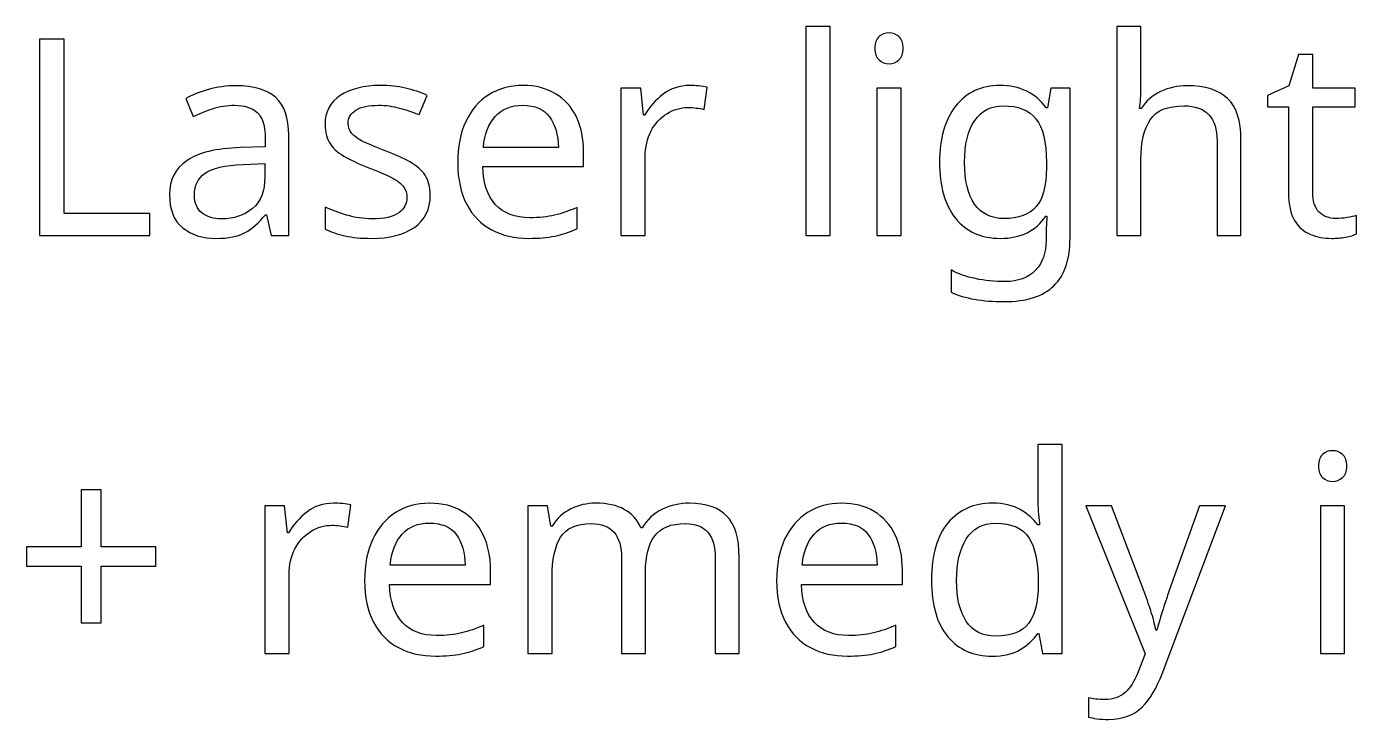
# Model space of a CAD drawing. Header units: inches. Extents: x -6.7 to 20.3, y -5.6 to 12.6.
# Drawn here: x -0.957 to -0.42, y -5.187 to -4.907 of the extents above; entities that cross this region are included whole.
import ezdxf

# ---------------------------------------------------------------- set-up
doc = ezdxf.new("R2010")
doc.units = ezdxf.units.IN
doc.header["$MEASUREMENT"] = 0
doc.layers.add('Layer 1', color=7, linetype='Continuous')

msp = doc.modelspace()

# ---------------------------------------------------------------- linework, layer by layer
at = {"layer": 'Layer 1', "color": 250}
for points, knots in [([(-0.63237, -4.99189), (-0.63237, -4.99189), (-0.64215, -4.99189), (-0.64215, -4.99189), (-0.64215, -4.99189), (-0.64215, -4.90745), (-0.64215, -4.90745), (-0.64215, -4.90745), (-0.63237, -4.90745), (-0.63237, -4.90745), (-0.63237, -4.90745), (-0.63237, -4.99189), (-0.63237, -4.99189)], [0, 0, 0, 0, 0.25, 0.25, 0.25, 0.5, 0.5, 0.5, 0.75, 0.75, 0.75, 1, 1, 1, 1]), ([(-0.5067, -4.93223), (-0.5067, -4.93519), (-0.50689, -4.93797), (-0.50726, -4.94056), (-0.50726, -4.94056), (-0.50659, -4.94056), (-0.50659, -4.94056), (-0.50467, -4.93752), (-0.50206, -4.93523), (-0.49876, -4.93367), (-0.49546, -4.93212), (-0.49189, -4.93134), (-0.48804, -4.93134), (-0.48078, -4.93134), (-0.47533, -4.93306), (-0.4717, -4.9365), (-0.46807, -4.93995), (-0.46626, -4.94549), (-0.46626, -4.95312), (-0.46626, -4.95312), (-0.46626, -4.99189), (-0.46626, -4.99189), (-0.46626, -4.99189), (-0.47593, -4.99189), (-0.47593, -4.99189), (-0.47593, -4.99189), (-0.47593, -4.95378), (-0.47593, -4.95378), (-0.47593, -4.94423), (-0.48037, -4.93945), (-0.48926, -4.93945), (-0.49593, -4.93945), (-0.5005, -4.94132), (-0.50298, -4.94506), (-0.50546, -4.9488), (-0.5067, -4.95415), (-0.5067, -4.96112), (-0.5067, -4.96112), (-0.5067, -4.99189), (-0.5067, -4.99189), (-0.5067, -4.99189), (-0.51648, -4.99189), (-0.51648, -4.99189), (-0.51648, -4.99189), (-0.51648, -4.90745), (-0.51648, -4.90745), (-0.51648, -4.90745), (-0.5067, -4.90745), (-0.5067, -4.90745), (-0.5067, -4.90745), (-0.5067, -4.93223), (-0.5067, -4.93223)], [0, 0, 0, 0, 0.058824, 0.058824, 0.058824, 0.117647, 0.117647, 0.117647, 0.176471, 0.176471, 0.176471, 0.235294, 0.235294, 0.235294, 0.294118, 0.294118, 0.294118, 0.352941, 0.352941, 0.352941, 0.411765, 0.411765, 0.411765, 0.470588, 0.470588, 0.470588, 0.529412, 0.529412, 0.529412, 0.588235, 0.588235, 0.588235, 0.647059, 0.647059, 0.647059, 0.705882, 0.705882, 0.705882, 0.764706, 0.764706, 0.764706, 0.823529, 0.823529, 0.823529, 0.882353, 0.882353, 0.882353, 0.941176, 0.941176, 0.941176, 1, 1, 1, 1]), ([(-0.95203, -4.99189), (-0.95203, -4.99189), (-0.95203, -4.91256), (-0.95203, -4.91256), (-0.95203, -4.91256), (-0.94203, -4.91256), (-0.94203, -4.91256), (-0.94203, -4.91256), (-0.94203, -4.983), (-0.94203, -4.983), (-0.94203, -4.983), (-0.90737, -4.983), (-0.90737, -4.983), (-0.90737, -4.983), (-0.90737, -4.99189), (-0.90737, -4.99189), (-0.90737, -4.99189), (-0.95203, -4.99189), (-0.95203, -4.99189)], [0, 0, 0, 0, 0.166667, 0.166667, 0.166667, 0.333333, 0.333333, 0.333333, 0.5, 0.5, 0.5, 0.666667, 0.666667, 0.666667, 0.833333, 0.833333, 0.833333, 1, 1, 1, 1]), ([(-0.60848, -4.91), (-0.607, -4.91), (-0.60569, -4.9105), (-0.60454, -4.9115), (-0.60339, -4.9125), (-0.60281, -4.91408), (-0.60281, -4.91623), (-0.60281, -4.9183), (-0.60339, -4.91986), (-0.60454, -4.92089), (-0.60569, -4.92193), (-0.607, -4.92245), (-0.60848, -4.92245), (-0.61011, -4.92245), (-0.61148, -4.92193), (-0.61259, -4.92089), (-0.6137, -4.91986), (-0.61426, -4.9183), (-0.61426, -4.91623), (-0.61426, -4.91408), (-0.6137, -4.9125), (-0.61259, -4.9115), (-0.61148, -4.9105), (-0.61011, -4.91), (-0.60848, -4.91)], [0, 0, 0, 0, 0.125, 0.125, 0.125, 0.25, 0.25, 0.25, 0.375, 0.375, 0.375, 0.5, 0.5, 0.5, 0.625, 0.625, 0.625, 0.75, 0.75, 0.75, 0.875, 0.875, 0.875, 1, 1, 1, 1]), ([(-0.42793, -4.985), (-0.42644, -4.985), (-0.42493, -4.98487), (-0.42337, -4.98461), (-0.42181, -4.98436), (-0.42056, -4.98408), (-0.41959, -4.98378), (-0.41959, -4.98378), (-0.41959, -4.99123), (-0.41959, -4.99123), (-0.42063, -4.99174), (-0.42211, -4.99217), (-0.42404, -4.9925), (-0.42596, -4.99284), (-0.42781, -4.993), (-0.42959, -4.993), (-0.4327, -4.993), (-0.43557, -4.99247), (-0.4382, -4.99139), (-0.44083, -4.99032), (-0.44296, -4.98845), (-0.44459, -4.98578), (-0.44622, -4.98311), (-0.44704, -4.97937), (-0.44704, -4.97456), (-0.44704, -4.97456), (-0.44704, -4.93989), (-0.44704, -4.93989), (-0.44704, -4.93989), (-0.45548, -4.93989), (-0.45548, -4.93989), (-0.45548, -4.93989), (-0.45548, -4.93523), (-0.45548, -4.93523), (-0.45548, -4.93523), (-0.44693, -4.93134), (-0.44693, -4.93134), (-0.44693, -4.93134), (-0.44304, -4.91867), (-0.44304, -4.91867), (-0.44304, -4.91867), (-0.43726, -4.91867), (-0.43726, -4.91867), (-0.43726, -4.91867), (-0.43726, -4.93234), (-0.43726, -4.93234), (-0.43726, -4.93234), (-0.42004, -4.93234), (-0.42004, -4.93234), (-0.42004, -4.93234), (-0.42004, -4.93989), (-0.42004, -4.93989), (-0.42004, -4.93989), (-0.43726, -4.93989), (-0.43726, -4.93989), (-0.43726, -4.93989), (-0.43726, -4.97434), (-0.43726, -4.97434), (-0.43726, -4.97797), (-0.43639, -4.98065), (-0.43465, -4.98239), (-0.43291, -4.98413), (-0.43067, -4.985), (-0.42793, -4.985)], [0, 0, 0, 0, 0.047619, 0.047619, 0.047619, 0.095238, 0.095238, 0.095238, 0.142857, 0.142857, 0.142857, 0.190476, 0.190476, 0.190476, 0.238095, 0.238095, 0.238095, 0.285714, 0.285714, 0.285714, 0.333333, 0.333333, 0.333333, 0.380952, 0.380952, 0.380952, 0.428571, 0.428571, 0.428571, 0.47619, 0.47619, 0.47619, 0.52381, 0.52381, 0.52381, 0.571429, 0.571429, 0.571429, 0.619048, 0.619048, 0.619048, 0.666667, 0.666667, 0.666667, 0.714286, 0.714286, 0.714286, 0.761905, 0.761905, 0.761905, 0.809524, 0.809524, 0.809524, 0.857143, 0.857143, 0.857143, 0.904762, 0.904762, 0.904762, 0.952381, 0.952381, 0.952381, 1, 1, 1, 1]), ([(-0.87259, -4.93134), (-0.86533, -4.93134), (-0.85996, -4.93293), (-0.85648, -4.93612), (-0.853, -4.9393), (-0.85126, -4.94437), (-0.85126, -4.95134), (-0.85126, -4.95134), (-0.85126, -4.99189), (-0.85126, -4.99189), (-0.85126, -4.99189), (-0.85837, -4.99189), (-0.85837, -4.99189), (-0.85837, -4.99189), (-0.86026, -4.98345), (-0.86026, -4.98345), (-0.86026, -4.98345), (-0.8607, -4.98345), (-0.8607, -4.98345), (-0.8633, -4.98671), (-0.86602, -4.98911), (-0.86887, -4.99067), (-0.87172, -4.99223), (-0.87567, -4.993), (-0.8807, -4.993), (-0.88611, -4.993), (-0.89059, -4.99158), (-0.89415, -4.98873), (-0.8977, -4.98587), (-0.89948, -4.98141), (-0.89948, -4.97534), (-0.89948, -4.96941), (-0.89715, -4.96484), (-0.89248, -4.96162), (-0.88781, -4.95839), (-0.88063, -4.95663), (-0.87093, -4.95634), (-0.87093, -4.95634), (-0.86081, -4.956), (-0.86081, -4.956), (-0.86081, -4.956), (-0.86081, -4.95245), (-0.86081, -4.95245), (-0.86081, -4.94749), (-0.86189, -4.94404), (-0.86404, -4.94212), (-0.86619, -4.94019), (-0.86922, -4.93923), (-0.87315, -4.93923), (-0.87626, -4.93923), (-0.87922, -4.93969), (-0.88204, -4.94062), (-0.88485, -4.94154), (-0.88748, -4.9426), (-0.88993, -4.94378), (-0.88993, -4.94378), (-0.89293, -4.93645), (-0.89293, -4.93645), (-0.89033, -4.93504), (-0.88726, -4.93384), (-0.8837, -4.93284), (-0.88015, -4.93184), (-0.87644, -4.93134), (-0.87259, -4.93134)], [0, 0, 0, 0, 0.047619, 0.047619, 0.047619, 0.095238, 0.095238, 0.095238, 0.142857, 0.142857, 0.142857, 0.190476, 0.190476, 0.190476, 0.238095, 0.238095, 0.238095, 0.285714, 0.285714, 0.285714, 0.333333, 0.333333, 0.333333, 0.380952, 0.380952, 0.380952, 0.428571, 0.428571, 0.428571, 0.47619, 0.47619, 0.47619, 0.52381, 0.52381, 0.52381, 0.571429, 0.571429, 0.571429, 0.619048, 0.619048, 0.619048, 0.666667, 0.666667, 0.666667, 0.714286, 0.714286, 0.714286, 0.761905, 0.761905, 0.761905, 0.809524, 0.809524, 0.809524, 0.857143, 0.857143, 0.857143, 0.904762, 0.904762, 0.904762, 0.952381, 0.952381, 0.952381, 1, 1, 1, 1]), ([(-0.79404, -4.97545), (-0.79404, -4.98123), (-0.79618, -4.9856), (-0.80048, -4.98856), (-0.80478, -4.99152), (-0.81055, -4.993), (-0.81781, -4.993), (-0.82196, -4.993), (-0.82554, -4.99267), (-0.82854, -4.992), (-0.83154, -4.99134), (-0.83418, -4.99041), (-0.83648, -4.98923), (-0.83648, -4.98923), (-0.83648, -4.98034), (-0.83648, -4.98034), (-0.83411, -4.98152), (-0.83124, -4.98261), (-0.82787, -4.98361), (-0.8245, -4.98461), (-0.82107, -4.98511), (-0.81759, -4.98511), (-0.81263, -4.98511), (-0.80904, -4.98432), (-0.80681, -4.98273), (-0.80459, -4.98113), (-0.80348, -4.979), (-0.80348, -4.97634), (-0.80348, -4.97486), (-0.80389, -4.97352), (-0.8047, -4.97234), (-0.80552, -4.97115), (-0.80698, -4.96997), (-0.80909, -4.96878), (-0.8112, -4.9676), (-0.81422, -4.96626), (-0.81815, -4.96478), (-0.822, -4.9633), (-0.82529, -4.96182), (-0.82804, -4.96034), (-0.83078, -4.95886), (-0.83289, -4.95708), (-0.83437, -4.955), (-0.83585, -4.95293), (-0.83659, -4.95026), (-0.83659, -4.947), (-0.83659, -4.94197), (-0.83454, -4.93808), (-0.83042, -4.93534), (-0.82631, -4.9326), (-0.82092, -4.93123), (-0.81426, -4.93123), (-0.81063, -4.93123), (-0.80724, -4.93158), (-0.80409, -4.93228), (-0.80094, -4.93299), (-0.798, -4.93397), (-0.79526, -4.93523), (-0.79526, -4.93523), (-0.79859, -4.943), (-0.79859, -4.943), (-0.80111, -4.94197), (-0.80374, -4.94108), (-0.80648, -4.94034), (-0.80922, -4.9396), (-0.81204, -4.93923), (-0.81492, -4.93923), (-0.81892, -4.93923), (-0.82198, -4.93987), (-0.82409, -4.94117), (-0.8262, -4.94247), (-0.82726, -4.94423), (-0.82726, -4.94645), (-0.82726, -4.94808), (-0.82678, -4.94947), (-0.82581, -4.95062), (-0.82485, -4.95176), (-0.82324, -4.95287), (-0.82098, -4.95395), (-0.81872, -4.95502), (-0.8157, -4.9563), (-0.81192, -4.95778), (-0.80815, -4.95919), (-0.80492, -4.96063), (-0.80226, -4.96212), (-0.79959, -4.9636), (-0.79755, -4.96539), (-0.79615, -4.9675), (-0.79474, -4.96961), (-0.79404, -4.97226), (-0.79404, -4.97545)], [0, 0, 0, 0, 0.033333, 0.033333, 0.033333, 0.066667, 0.066667, 0.066667, 0.1, 0.1, 0.1, 0.133333, 0.133333, 0.133333, 0.166667, 0.166667, 0.166667, 0.2, 0.2, 0.2, 0.233333, 0.233333, 0.233333, 0.266667, 0.266667, 0.266667, 0.3, 0.3, 0.3, 0.333333, 0.333333, 0.333333, 0.366667, 0.366667, 0.366667, 0.4, 0.4, 0.4, 0.433333, 0.433333, 0.433333, 0.466667, 0.466667, 0.466667, 0.5, 0.5, 0.5, 0.533333, 0.533333, 0.533333, 0.566667, 0.566667, 0.566667, 0.6, 0.6, 0.6, 0.633333, 0.633333, 0.633333, 0.666667, 0.666667, 0.666667, 0.7, 0.7, 0.7, 0.733333, 0.733333, 0.733333, 0.766667, 0.766667, 0.766667, 0.8, 0.8, 0.8, 0.833333, 0.833333, 0.833333, 0.866667, 0.866667, 0.866667, 0.9, 0.9, 0.9, 0.933333, 0.933333, 0.933333, 0.966667, 0.966667, 0.966667, 1, 1, 1, 1]), ([(-0.75659, -4.93123), (-0.75148, -4.93123), (-0.74709, -4.93234), (-0.74343, -4.93456), (-0.73976, -4.93678), (-0.73694, -4.93991), (-0.73498, -4.94395), (-0.73302, -4.94799), (-0.73204, -4.95271), (-0.73204, -4.95812), (-0.73204, -4.95812), (-0.73204, -4.964), (-0.73204, -4.964), (-0.73204, -4.964), (-0.77281, -4.964), (-0.77281, -4.964), (-0.77267, -4.97074), (-0.77094, -4.97587), (-0.76765, -4.97939), (-0.76435, -4.98291), (-0.75974, -4.98467), (-0.75381, -4.98467), (-0.75004, -4.98467), (-0.74669, -4.98432), (-0.74376, -4.98361), (-0.74083, -4.98291), (-0.73781, -4.98189), (-0.7347, -4.98056), (-0.7347, -4.98056), (-0.7347, -4.98911), (-0.7347, -4.98911), (-0.73774, -4.99045), (-0.74074, -4.99143), (-0.7437, -4.99206), (-0.74667, -4.99269), (-0.75019, -4.993), (-0.75426, -4.993), (-0.75989, -4.993), (-0.76487, -4.99186), (-0.7692, -4.98956), (-0.77354, -4.98726), (-0.77691, -4.98384), (-0.77931, -4.97928), (-0.78172, -4.97473), (-0.78293, -4.96915), (-0.78293, -4.96256), (-0.78293, -4.95604), (-0.78183, -4.95045), (-0.77965, -4.94578), (-0.77746, -4.94112), (-0.77439, -4.93752), (-0.77043, -4.935), (-0.76646, -4.93249), (-0.76185, -4.93123), (-0.75659, -4.93123)], [0, 0, 0, 0, 0.055556, 0.055556, 0.055556, 0.111111, 0.111111, 0.111111, 0.166667, 0.166667, 0.166667, 0.222222, 0.222222, 0.222222, 0.277778, 0.277778, 0.277778, 0.333333, 0.333333, 0.333333, 0.388889, 0.388889, 0.388889, 0.444444, 0.444444, 0.444444, 0.5, 0.5, 0.5, 0.555556, 0.555556, 0.555556, 0.611111, 0.611111, 0.611111, 0.666667, 0.666667, 0.666667, 0.722222, 0.722222, 0.722222, 0.777778, 0.777778, 0.777778, 0.833333, 0.833333, 0.833333, 0.888889, 0.888889, 0.888889, 0.944444, 0.944444, 0.944444, 1, 1, 1, 1]), ([(-0.68915, -4.93123), (-0.68804, -4.93123), (-0.68683, -4.93128), (-0.68554, -4.93139), (-0.68424, -4.9315), (-0.68311, -4.93167), (-0.68215, -4.93189), (-0.68215, -4.93189), (-0.68337, -4.94089), (-0.68337, -4.94089), (-0.68433, -4.94067), (-0.68539, -4.94049), (-0.68654, -4.94034), (-0.68769, -4.94019), (-0.68878, -4.94012), (-0.68981, -4.94012), (-0.69285, -4.94012), (-0.6957, -4.94095), (-0.69837, -4.94262), (-0.70104, -4.94428), (-0.70317, -4.94662), (-0.70476, -4.94962), (-0.70635, -4.95262), (-0.70715, -4.95612), (-0.70715, -4.96012), (-0.70715, -4.96012), (-0.70715, -4.99189), (-0.70715, -4.99189), (-0.70715, -4.99189), (-0.71693, -4.99189), (-0.71693, -4.99189), (-0.71693, -4.99189), (-0.71693, -4.93234), (-0.71693, -4.93234), (-0.71693, -4.93234), (-0.70893, -4.93234), (-0.70893, -4.93234), (-0.70893, -4.93234), (-0.70781, -4.94323), (-0.70781, -4.94323), (-0.70781, -4.94323), (-0.70737, -4.94323), (-0.70737, -4.94323), (-0.70544, -4.93997), (-0.70296, -4.93715), (-0.69993, -4.93478), (-0.69689, -4.93241), (-0.6933, -4.93123), (-0.68915, -4.93123)], [0, 0, 0, 0, 0.0625, 0.0625, 0.0625, 0.125, 0.125, 0.125, 0.1875, 0.1875, 0.1875, 0.25, 0.25, 0.25, 0.3125, 0.3125, 0.3125, 0.375, 0.375, 0.375, 0.4375, 0.4375, 0.4375, 0.5, 0.5, 0.5, 0.5625, 0.5625, 0.5625, 0.625, 0.625, 0.625, 0.6875, 0.6875, 0.6875, 0.75, 0.75, 0.75, 0.8125, 0.8125, 0.8125, 0.875, 0.875, 0.875, 0.9375, 0.9375, 0.9375, 1, 1, 1, 1]), ([(-0.6037, -4.93234), (-0.6037, -4.93234), (-0.6037, -4.99189), (-0.6037, -4.99189), (-0.6037, -4.99189), (-0.61348, -4.99189), (-0.61348, -4.99189), (-0.61348, -4.99189), (-0.61348, -4.93234), (-0.61348, -4.93234), (-0.61348, -4.93234), (-0.6037, -4.93234), (-0.6037, -4.93234)], [0, 0, 0, 0, 0.25, 0.25, 0.25, 0.5, 0.5, 0.5, 0.75, 0.75, 0.75, 1, 1, 1, 1]), ([(-0.5637, -4.93123), (-0.55978, -4.93123), (-0.55624, -4.93197), (-0.55309, -4.93345), (-0.54994, -4.93493), (-0.54726, -4.93719), (-0.54504, -4.94023), (-0.54504, -4.94023), (-0.54448, -4.94023), (-0.54448, -4.94023), (-0.54448, -4.94023), (-0.54315, -4.93234), (-0.54315, -4.93234), (-0.54315, -4.93234), (-0.53537, -4.93234), (-0.53537, -4.93234), (-0.53537, -4.93234), (-0.53537, -4.99289), (-0.53537, -4.99289), (-0.53537, -5.00141), (-0.53754, -5.00782), (-0.54187, -5.01211), (-0.5462, -5.01641), (-0.55293, -5.01856), (-0.56204, -5.01856), (-0.57078, -5.01856), (-0.57793, -5.0173), (-0.58348, -5.01478), (-0.58348, -5.01478), (-0.58348, -5.00578), (-0.58348, -5.00578), (-0.57763, -5.00889), (-0.5703, -5.01045), (-0.56148, -5.01045), (-0.55637, -5.01045), (-0.55235, -5.00895), (-0.54943, -5.00595), (-0.5465, -5.00295), (-0.54504, -4.99886), (-0.54504, -4.99367), (-0.54504, -4.99367), (-0.54504, -4.99134), (-0.54504, -4.99134), (-0.54504, -4.99045), (-0.545, -4.98917), (-0.54493, -4.9875), (-0.54485, -4.98584), (-0.54478, -4.98467), (-0.5447, -4.984), (-0.5447, -4.984), (-0.54515, -4.984), (-0.54515, -4.984), (-0.54915, -4.99), (-0.5553, -4.993), (-0.56359, -4.993), (-0.5713, -4.993), (-0.57731, -4.9903), (-0.58165, -4.98489), (-0.58598, -4.97949), (-0.58815, -4.97193), (-0.58815, -4.96223), (-0.58815, -4.95274), (-0.58598, -4.94521), (-0.58165, -4.93962), (-0.57731, -4.93402), (-0.57133, -4.93123), (-0.5637, -4.93123)], [0, 0, 0, 0, 0.045455, 0.045455, 0.045455, 0.090909, 0.090909, 0.090909, 0.136364, 0.136364, 0.136364, 0.181818, 0.181818, 0.181818, 0.227273, 0.227273, 0.227273, 0.272727, 0.272727, 0.272727, 0.318182, 0.318182, 0.318182, 0.363636, 0.363636, 0.363636, 0.409091, 0.409091, 0.409091, 0.454545, 0.454545, 0.454545, 0.5, 0.5, 0.5, 0.545455, 0.545455, 0.545455, 0.590909, 0.590909, 0.590909, 0.636364, 0.636364, 0.636364, 0.681818, 0.681818, 0.681818, 0.727273, 0.727273, 0.727273, 0.772727, 0.772727, 0.772727, 0.818182, 0.818182, 0.818182, 0.863636, 0.863636, 0.863636, 0.909091, 0.909091, 0.909091, 0.954545, 0.954545, 0.954545, 1, 1, 1, 1]), ([(-0.7567, -4.93923), (-0.76137, -4.93923), (-0.76506, -4.94073), (-0.76776, -4.94373), (-0.77046, -4.94673), (-0.77207, -4.95089), (-0.77259, -4.95623), (-0.77259, -4.95623), (-0.74226, -4.95623), (-0.74226, -4.95623), (-0.74233, -4.95119), (-0.74352, -4.9471), (-0.74581, -4.94395), (-0.74811, -4.9408), (-0.75174, -4.93923), (-0.7567, -4.93923)], [0, 0, 0, 0, 0.2, 0.2, 0.2, 0.4, 0.4, 0.4, 0.6, 0.6, 0.6, 0.8, 0.8, 0.8, 1, 1, 1, 1]), ([(-0.56237, -4.93945), (-0.56733, -4.93945), (-0.57119, -4.94143), (-0.57393, -4.94539), (-0.57667, -4.94936), (-0.57804, -4.955), (-0.57804, -4.96234), (-0.57804, -4.96967), (-0.57669, -4.97528), (-0.57398, -4.97917), (-0.57128, -4.98306), (-0.56733, -4.985), (-0.56215, -4.985), (-0.55615, -4.985), (-0.55178, -4.98339), (-0.54904, -4.98017), (-0.5463, -4.97695), (-0.54493, -4.97174), (-0.54493, -4.96456), (-0.54493, -4.96456), (-0.54493, -4.96223), (-0.54493, -4.96223), (-0.54493, -4.95408), (-0.54633, -4.94824), (-0.54915, -4.94473), (-0.55196, -4.94121), (-0.55637, -4.93945), (-0.56237, -4.93945)], [0, 0, 0, 0, 0.111111, 0.111111, 0.111111, 0.222222, 0.222222, 0.222222, 0.333333, 0.333333, 0.333333, 0.444444, 0.444444, 0.444444, 0.555556, 0.555556, 0.555556, 0.666667, 0.666667, 0.666667, 0.777778, 0.777778, 0.777778, 0.888889, 0.888889, 0.888889, 1, 1, 1, 1]), ([(-0.8697, -4.96312), (-0.87711, -4.96341), (-0.88224, -4.9646), (-0.88509, -4.96667), (-0.88794, -4.96874), (-0.88937, -4.97167), (-0.88937, -4.97545), (-0.88937, -4.97878), (-0.88835, -4.98123), (-0.88631, -4.98278), (-0.88428, -4.98434), (-0.88167, -4.98511), (-0.87848, -4.98511), (-0.87344, -4.98511), (-0.86926, -4.98373), (-0.86593, -4.98095), (-0.86259, -4.97817), (-0.86093, -4.97389), (-0.86093, -4.96811), (-0.86093, -4.96811), (-0.86093, -4.96278), (-0.86093, -4.96278), (-0.86093, -4.96278), (-0.8697, -4.96312), (-0.8697, -4.96312)], [0, 0, 0, 0, 0.125, 0.125, 0.125, 0.25, 0.25, 0.25, 0.375, 0.375, 0.375, 0.5, 0.5, 0.5, 0.625, 0.625, 0.625, 0.75, 0.75, 0.75, 0.875, 0.875, 0.875, 1, 1, 1, 1]), ([(-0.56693, -5.16178), (-0.57433, -5.16178), (-0.58026, -5.15921), (-0.5847, -5.15406), (-0.58915, -5.14891), (-0.59137, -5.14123), (-0.59137, -5.13101), (-0.59137, -5.12078), (-0.58913, -5.11306), (-0.58465, -5.10784), (-0.58017, -5.10262), (-0.57422, -5.10001), (-0.56681, -5.10001), (-0.56222, -5.10001), (-0.55846, -5.10086), (-0.55554, -5.10256), (-0.55261, -5.10427), (-0.55022, -5.10634), (-0.54837, -5.10878), (-0.54837, -5.10878), (-0.5477, -5.10878), (-0.5477, -5.10878), (-0.54778, -5.10782), (-0.54791, -5.1064), (-0.54809, -5.10451), (-0.54828, -5.10262), (-0.54837, -5.10112), (-0.54837, -5.10001), (-0.54837, -5.10001), (-0.54837, -5.07623), (-0.54837, -5.07623), (-0.54837, -5.07623), (-0.53859, -5.07623), (-0.53859, -5.07623), (-0.53859, -5.07623), (-0.53859, -5.16067), (-0.53859, -5.16067), (-0.53859, -5.16067), (-0.54648, -5.16067), (-0.54648, -5.16067), (-0.54648, -5.16067), (-0.54793, -5.15267), (-0.54793, -5.15267), (-0.54793, -5.15267), (-0.54837, -5.15267), (-0.54837, -5.15267), (-0.55015, -5.15519), (-0.55252, -5.15734), (-0.55548, -5.15912), (-0.55844, -5.16089), (-0.56226, -5.16178), (-0.56693, -5.16178)], [0, 0, 0, 0, 0.058824, 0.058824, 0.058824, 0.117647, 0.117647, 0.117647, 0.176471, 0.176471, 0.176471, 0.235294, 0.235294, 0.235294, 0.294118, 0.294118, 0.294118, 0.352941, 0.352941, 0.352941, 0.411765, 0.411765, 0.411765, 0.470588, 0.470588, 0.470588, 0.529412, 0.529412, 0.529412, 0.588235, 0.588235, 0.588235, 0.647059, 0.647059, 0.647059, 0.705882, 0.705882, 0.705882, 0.764706, 0.764706, 0.764706, 0.823529, 0.823529, 0.823529, 0.882353, 0.882353, 0.882353, 0.941176, 0.941176, 0.941176, 1, 1, 1, 1]), ([(-0.42915, -5.07878), (-0.42767, -5.07878), (-0.42635, -5.07928), (-0.4252, -5.08028), (-0.42406, -5.08128), (-0.42348, -5.08286), (-0.42348, -5.08501), (-0.42348, -5.08708), (-0.42406, -5.08864), (-0.4252, -5.08967), (-0.42635, -5.09071), (-0.42767, -5.09123), (-0.42915, -5.09123), (-0.43078, -5.09123), (-0.43215, -5.09071), (-0.43326, -5.08967), (-0.43437, -5.08864), (-0.43493, -5.08708), (-0.43493, -5.08501), (-0.43493, -5.08286), (-0.43437, -5.08128), (-0.43326, -5.08028), (-0.43215, -5.07928), (-0.43078, -5.07878), (-0.42915, -5.07878)], [0, 0, 0, 0, 0.125, 0.125, 0.125, 0.25, 0.25, 0.25, 0.375, 0.375, 0.375, 0.5, 0.5, 0.5, 0.625, 0.625, 0.625, 0.75, 0.75, 0.75, 0.875, 0.875, 0.875, 1, 1, 1, 1]), ([(-0.92715, -5.11756), (-0.92715, -5.11756), (-0.90504, -5.11756), (-0.90504, -5.11756), (-0.90504, -5.11756), (-0.90504, -5.12545), (-0.90504, -5.12545), (-0.90504, -5.12545), (-0.92715, -5.12545), (-0.92715, -5.12545), (-0.92715, -5.12545), (-0.92715, -5.14834), (-0.92715, -5.14834), (-0.92715, -5.14834), (-0.93515, -5.14834), (-0.93515, -5.14834), (-0.93515, -5.14834), (-0.93515, -5.12545), (-0.93515, -5.12545), (-0.93515, -5.12545), (-0.95726, -5.12545), (-0.95726, -5.12545), (-0.95726, -5.12545), (-0.95726, -5.11756), (-0.95726, -5.11756), (-0.95726, -5.11756), (-0.93515, -5.11756), (-0.93515, -5.11756), (-0.93515, -5.11756), (-0.93515, -5.09456), (-0.93515, -5.09456), (-0.93515, -5.09456), (-0.92715, -5.09456), (-0.92715, -5.09456), (-0.92715, -5.09456), (-0.92715, -5.11756), (-0.92715, -5.11756)], [0, 0, 0, 0, 0.083333, 0.083333, 0.083333, 0.166667, 0.166667, 0.166667, 0.25, 0.25, 0.25, 0.333333, 0.333333, 0.333333, 0.416667, 0.416667, 0.416667, 0.5, 0.5, 0.5, 0.583333, 0.583333, 0.583333, 0.666667, 0.666667, 0.666667, 0.75, 0.75, 0.75, 0.833333, 0.833333, 0.833333, 0.916667, 0.916667, 0.916667, 1, 1, 1, 1]), ([(-0.83315, -5.10001), (-0.83203, -5.10001), (-0.83083, -5.10006), (-0.82953, -5.10017), (-0.82824, -5.10028), (-0.82711, -5.10045), (-0.82615, -5.10067), (-0.82615, -5.10067), (-0.82737, -5.10967), (-0.82737, -5.10967), (-0.82833, -5.10945), (-0.82939, -5.10927), (-0.83053, -5.10912), (-0.83168, -5.10897), (-0.83278, -5.1089), (-0.83381, -5.1089), (-0.83685, -5.1089), (-0.8397, -5.10973), (-0.84237, -5.1114), (-0.84503, -5.11306), (-0.84716, -5.1154), (-0.84876, -5.1184), (-0.85035, -5.1214), (-0.85115, -5.1249), (-0.85115, -5.1289), (-0.85115, -5.1289), (-0.85115, -5.16067), (-0.85115, -5.16067), (-0.85115, -5.16067), (-0.86092, -5.16067), (-0.86092, -5.16067), (-0.86092, -5.16067), (-0.86092, -5.10112), (-0.86092, -5.10112), (-0.86092, -5.10112), (-0.85292, -5.10112), (-0.85292, -5.10112), (-0.85292, -5.10112), (-0.85181, -5.11201), (-0.85181, -5.11201), (-0.85181, -5.11201), (-0.85137, -5.11201), (-0.85137, -5.11201), (-0.84944, -5.10875), (-0.84696, -5.10593), (-0.84392, -5.10356), (-0.84089, -5.10119), (-0.83729, -5.10001), (-0.83315, -5.10001)], [0, 0, 0, 0, 0.0625, 0.0625, 0.0625, 0.125, 0.125, 0.125, 0.1875, 0.1875, 0.1875, 0.25, 0.25, 0.25, 0.3125, 0.3125, 0.3125, 0.375, 0.375, 0.375, 0.4375, 0.4375, 0.4375, 0.5, 0.5, 0.5, 0.5625, 0.5625, 0.5625, 0.625, 0.625, 0.625, 0.6875, 0.6875, 0.6875, 0.75, 0.75, 0.75, 0.8125, 0.8125, 0.8125, 0.875, 0.875, 0.875, 0.9375, 0.9375, 0.9375, 1, 1, 1, 1]), ([(-0.79426, -5.10001), (-0.78915, -5.10001), (-0.78476, -5.10112), (-0.78109, -5.10334), (-0.77743, -5.10556), (-0.77461, -5.10869), (-0.77265, -5.11273), (-0.77068, -5.11677), (-0.7697, -5.12149), (-0.7697, -5.1269), (-0.7697, -5.1269), (-0.7697, -5.13278), (-0.7697, -5.13278), (-0.7697, -5.13278), (-0.81048, -5.13278), (-0.81048, -5.13278), (-0.81033, -5.13952), (-0.80861, -5.14465), (-0.80531, -5.14817), (-0.80202, -5.15169), (-0.79741, -5.15345), (-0.79148, -5.15345), (-0.7877, -5.15345), (-0.78435, -5.1531), (-0.78143, -5.15239), (-0.7785, -5.15169), (-0.77548, -5.15067), (-0.77237, -5.14934), (-0.77237, -5.14934), (-0.77237, -5.15789), (-0.77237, -5.15789), (-0.77541, -5.15923), (-0.77841, -5.16021), (-0.78137, -5.16084), (-0.78433, -5.16147), (-0.78785, -5.16178), (-0.79193, -5.16178), (-0.79755, -5.16178), (-0.80254, -5.16064), (-0.80687, -5.15834), (-0.8112, -5.15604), (-0.81457, -5.15262), (-0.81698, -5.14806), (-0.81939, -5.14351), (-0.82059, -5.13793), (-0.82059, -5.13134), (-0.82059, -5.12482), (-0.8195, -5.11923), (-0.81731, -5.11456), (-0.81513, -5.1099), (-0.81205, -5.1063), (-0.80809, -5.10378), (-0.80413, -5.10127), (-0.79952, -5.10001), (-0.79426, -5.10001)], [0, 0, 0, 0, 0.055556, 0.055556, 0.055556, 0.111111, 0.111111, 0.111111, 0.166667, 0.166667, 0.166667, 0.222222, 0.222222, 0.222222, 0.277778, 0.277778, 0.277778, 0.333333, 0.333333, 0.333333, 0.388889, 0.388889, 0.388889, 0.444444, 0.444444, 0.444444, 0.5, 0.5, 0.5, 0.555556, 0.555556, 0.555556, 0.611111, 0.611111, 0.611111, 0.666667, 0.666667, 0.666667, 0.722222, 0.722222, 0.722222, 0.777778, 0.777778, 0.777778, 0.833333, 0.833333, 0.833333, 0.888889, 0.888889, 0.888889, 0.944444, 0.944444, 0.944444, 1, 1, 1, 1]), ([(-0.68926, -5.10001), (-0.68252, -5.10001), (-0.67748, -5.10173), (-0.67415, -5.10517), (-0.67081, -5.10862), (-0.66915, -5.11419), (-0.66915, -5.1219), (-0.66915, -5.1219), (-0.66915, -5.16067), (-0.66915, -5.16067), (-0.66915, -5.16067), (-0.67881, -5.16067), (-0.67881, -5.16067), (-0.67881, -5.16067), (-0.67881, -5.12234), (-0.67881, -5.12234), (-0.67881, -5.11293), (-0.68285, -5.10823), (-0.69093, -5.10823), (-0.6967, -5.10823), (-0.70083, -5.1099), (-0.70331, -5.11323), (-0.7058, -5.11656), (-0.70704, -5.12141), (-0.70704, -5.12778), (-0.70704, -5.12778), (-0.70704, -5.16067), (-0.70704, -5.16067), (-0.70704, -5.16067), (-0.7167, -5.16067), (-0.7167, -5.16067), (-0.7167, -5.16067), (-0.7167, -5.12234), (-0.7167, -5.12234), (-0.7167, -5.11293), (-0.72078, -5.10823), (-0.72893, -5.10823), (-0.73493, -5.10823), (-0.73907, -5.11008), (-0.74137, -5.11378), (-0.74367, -5.11749), (-0.74481, -5.12282), (-0.74481, -5.12978), (-0.74481, -5.12978), (-0.74481, -5.16067), (-0.74481, -5.16067), (-0.74481, -5.16067), (-0.75459, -5.16067), (-0.75459, -5.16067), (-0.75459, -5.16067), (-0.75459, -5.10112), (-0.75459, -5.10112), (-0.75459, -5.10112), (-0.7467, -5.10112), (-0.7467, -5.10112), (-0.7467, -5.10112), (-0.74526, -5.10923), (-0.74526, -5.10923), (-0.74526, -5.10923), (-0.7447, -5.10923), (-0.7447, -5.10923), (-0.74285, -5.10612), (-0.74035, -5.1038), (-0.7372, -5.10228), (-0.73406, -5.10077), (-0.7307, -5.10001), (-0.72715, -5.10001), (-0.71781, -5.10001), (-0.71174, -5.10334), (-0.70893, -5.11001), (-0.70893, -5.11001), (-0.70837, -5.11001), (-0.70837, -5.11001), (-0.70637, -5.1066), (-0.70365, -5.10408), (-0.7002, -5.10245), (-0.69676, -5.10082), (-0.69311, -5.10001), (-0.68926, -5.10001)], [0, 0, 0, 0, 0.038462, 0.038462, 0.038462, 0.076923, 0.076923, 0.076923, 0.115385, 0.115385, 0.115385, 0.153846, 0.153846, 0.153846, 0.192308, 0.192308, 0.192308, 0.230769, 0.230769, 0.230769, 0.269231, 0.269231, 0.269231, 0.307692, 0.307692, 0.307692, 0.346154, 0.346154, 0.346154, 0.384615, 0.384615, 0.384615, 0.423077, 0.423077, 0.423077, 0.461538, 0.461538, 0.461538, 0.5, 0.5, 0.5, 0.538462, 0.538462, 0.538462, 0.576923, 0.576923, 0.576923, 0.615385, 0.615385, 0.615385, 0.653846, 0.653846, 0.653846, 0.692308, 0.692308, 0.692308, 0.730769, 0.730769, 0.730769, 0.769231, 0.769231, 0.769231, 0.807692, 0.807692, 0.807692, 0.846154, 0.846154, 0.846154, 0.884615, 0.884615, 0.884615, 0.923077, 0.923077, 0.923077, 0.961538, 0.961538, 0.961538, 1, 1, 1, 1]), ([(-0.6277, -5.10001), (-0.62259, -5.10001), (-0.6182, -5.10112), (-0.61454, -5.10334), (-0.61087, -5.10556), (-0.60806, -5.10869), (-0.60609, -5.11273), (-0.60413, -5.11677), (-0.60315, -5.12149), (-0.60315, -5.1269), (-0.60315, -5.1269), (-0.60315, -5.13278), (-0.60315, -5.13278), (-0.60315, -5.13278), (-0.64393, -5.13278), (-0.64393, -5.13278), (-0.64378, -5.13952), (-0.64206, -5.14465), (-0.63876, -5.14817), (-0.63546, -5.15169), (-0.63085, -5.15345), (-0.62493, -5.15345), (-0.62115, -5.15345), (-0.6178, -5.1531), (-0.61487, -5.15239), (-0.61194, -5.15169), (-0.60893, -5.15067), (-0.60581, -5.14934), (-0.60581, -5.14934), (-0.60581, -5.15789), (-0.60581, -5.15789), (-0.60885, -5.15923), (-0.61185, -5.16021), (-0.61481, -5.16084), (-0.61778, -5.16147), (-0.6213, -5.16178), (-0.62537, -5.16178), (-0.631, -5.16178), (-0.63598, -5.16064), (-0.64031, -5.15834), (-0.64465, -5.15604), (-0.64802, -5.15262), (-0.65043, -5.14806), (-0.65283, -5.14351), (-0.65404, -5.13793), (-0.65404, -5.13134), (-0.65404, -5.12482), (-0.65294, -5.11923), (-0.65076, -5.11456), (-0.64857, -5.1099), (-0.6455, -5.1063), (-0.64154, -5.10378), (-0.63757, -5.10127), (-0.63296, -5.10001), (-0.6277, -5.10001)], [0, 0, 0, 0, 0.055556, 0.055556, 0.055556, 0.111111, 0.111111, 0.111111, 0.166667, 0.166667, 0.166667, 0.222222, 0.222222, 0.222222, 0.277778, 0.277778, 0.277778, 0.333333, 0.333333, 0.333333, 0.388889, 0.388889, 0.388889, 0.444444, 0.444444, 0.444444, 0.5, 0.5, 0.5, 0.555556, 0.555556, 0.555556, 0.611111, 0.611111, 0.611111, 0.666667, 0.666667, 0.666667, 0.722222, 0.722222, 0.722222, 0.777778, 0.777778, 0.777778, 0.833333, 0.833333, 0.833333, 0.888889, 0.888889, 0.888889, 0.944444, 0.944444, 0.944444, 1, 1, 1, 1]), ([(-0.52904, -5.10112), (-0.52904, -5.10112), (-0.51859, -5.10112), (-0.51859, -5.10112), (-0.51859, -5.10112), (-0.5057, -5.13501), (-0.5057, -5.13501), (-0.50459, -5.13797), (-0.50359, -5.1408), (-0.5027, -5.14351), (-0.50181, -5.14621), (-0.50115, -5.14878), (-0.5007, -5.15123), (-0.5007, -5.15123), (-0.50026, -5.15123), (-0.50026, -5.15123), (-0.49981, -5.14938), (-0.49911, -5.14695), (-0.49815, -5.14395), (-0.49718, -5.14095), (-0.49618, -5.13793), (-0.49515, -5.13489), (-0.49515, -5.13489), (-0.48304, -5.10112), (-0.48304, -5.10112), (-0.48304, -5.10112), (-0.47248, -5.10112), (-0.47248, -5.10112), (-0.47248, -5.10112), (-0.49815, -5.16889), (-0.49815, -5.16889), (-0.50022, -5.17452), (-0.50291, -5.17901), (-0.5062, -5.18234), (-0.5095, -5.18567), (-0.51404, -5.18734), (-0.51981, -5.18734), (-0.52159, -5.18734), (-0.52315, -5.18725), (-0.52448, -5.18706), (-0.52581, -5.18688), (-0.52696, -5.18667), (-0.52793, -5.18645), (-0.52793, -5.18645), (-0.52793, -5.17867), (-0.52793, -5.17867), (-0.52711, -5.17882), (-0.52613, -5.17897), (-0.52498, -5.17912), (-0.52383, -5.17926), (-0.52263, -5.17934), (-0.52137, -5.17934), (-0.51796, -5.17934), (-0.5152, -5.17838), (-0.51309, -5.17645), (-0.51098, -5.17452), (-0.50933, -5.17197), (-0.50815, -5.16878), (-0.50815, -5.16878), (-0.50504, -5.16089), (-0.50504, -5.16089), (-0.50504, -5.16089), (-0.52904, -5.10112), (-0.52904, -5.10112)], [0, 0, 0, 0, 0.047619, 0.047619, 0.047619, 0.095238, 0.095238, 0.095238, 0.142857, 0.142857, 0.142857, 0.190476, 0.190476, 0.190476, 0.238095, 0.238095, 0.238095, 0.285714, 0.285714, 0.285714, 0.333333, 0.333333, 0.333333, 0.380952, 0.380952, 0.380952, 0.428571, 0.428571, 0.428571, 0.47619, 0.47619, 0.47619, 0.52381, 0.52381, 0.52381, 0.571429, 0.571429, 0.571429, 0.619048, 0.619048, 0.619048, 0.666667, 0.666667, 0.666667, 0.714286, 0.714286, 0.714286, 0.761905, 0.761905, 0.761905, 0.809524, 0.809524, 0.809524, 0.857143, 0.857143, 0.857143, 0.904762, 0.904762, 0.904762, 0.952381, 0.952381, 0.952381, 1, 1, 1, 1]), ([(-0.42437, -5.10112), (-0.42437, -5.10112), (-0.42437, -5.16067), (-0.42437, -5.16067), (-0.42437, -5.16067), (-0.43415, -5.16067), (-0.43415, -5.16067), (-0.43415, -5.16067), (-0.43415, -5.10112), (-0.43415, -5.10112), (-0.43415, -5.10112), (-0.42437, -5.10112), (-0.42437, -5.10112)], [0, 0, 0, 0, 0.25, 0.25, 0.25, 0.5, 0.5, 0.5, 0.75, 0.75, 0.75, 1, 1, 1, 1]), ([(-0.79437, -5.10801), (-0.79904, -5.10801), (-0.80272, -5.10951), (-0.80542, -5.11251), (-0.80813, -5.11551), (-0.80974, -5.11967), (-0.81026, -5.12501), (-0.81026, -5.12501), (-0.77993, -5.12501), (-0.77993, -5.12501), (-0.78, -5.11997), (-0.78118, -5.11588), (-0.78348, -5.11273), (-0.78578, -5.10958), (-0.78941, -5.10801), (-0.79437, -5.10801)], [0, 0, 0, 0, 0.2, 0.2, 0.2, 0.4, 0.4, 0.4, 0.6, 0.6, 0.6, 0.8, 0.8, 0.8, 1, 1, 1, 1]), ([(-0.62781, -5.10801), (-0.63248, -5.10801), (-0.63617, -5.10951), (-0.63887, -5.11251), (-0.64157, -5.11551), (-0.64318, -5.11967), (-0.6437, -5.12501), (-0.6437, -5.12501), (-0.61337, -5.12501), (-0.61337, -5.12501), (-0.61344, -5.11997), (-0.61463, -5.11588), (-0.61693, -5.11273), (-0.61922, -5.10958), (-0.62285, -5.10801), (-0.62781, -5.10801)], [0, 0, 0, 0, 0.2, 0.2, 0.2, 0.4, 0.4, 0.4, 0.6, 0.6, 0.6, 0.8, 0.8, 0.8, 1, 1, 1, 1]), ([(-0.56537, -5.15367), (-0.55907, -5.15367), (-0.55465, -5.15195), (-0.55209, -5.14851), (-0.54954, -5.14506), (-0.54826, -5.13986), (-0.54826, -5.13289), (-0.54826, -5.13289), (-0.54826, -5.13112), (-0.54826, -5.13112), (-0.54826, -5.12371), (-0.54948, -5.11802), (-0.55193, -5.11406), (-0.55437, -5.1101), (-0.55889, -5.10812), (-0.56548, -5.10812), (-0.57074, -5.10812), (-0.57469, -5.11021), (-0.57731, -5.1144), (-0.57994, -5.11858), (-0.58126, -5.12419), (-0.58126, -5.13123), (-0.58126, -5.13834), (-0.57994, -5.14386), (-0.57731, -5.14778), (-0.57469, -5.15171), (-0.5707, -5.15367), (-0.56537, -5.15367)], [0, 0, 0, 0, 0.111111, 0.111111, 0.111111, 0.222222, 0.222222, 0.222222, 0.333333, 0.333333, 0.333333, 0.444444, 0.444444, 0.444444, 0.555556, 0.555556, 0.555556, 0.666667, 0.666667, 0.666667, 0.777778, 0.777778, 0.777778, 0.888889, 0.888889, 0.888889, 1, 1, 1, 1])]:
    msp.add_open_spline(points, degree=3, knots=knots, dxfattribs=at)

doc.saveas('drawing.dxf')
